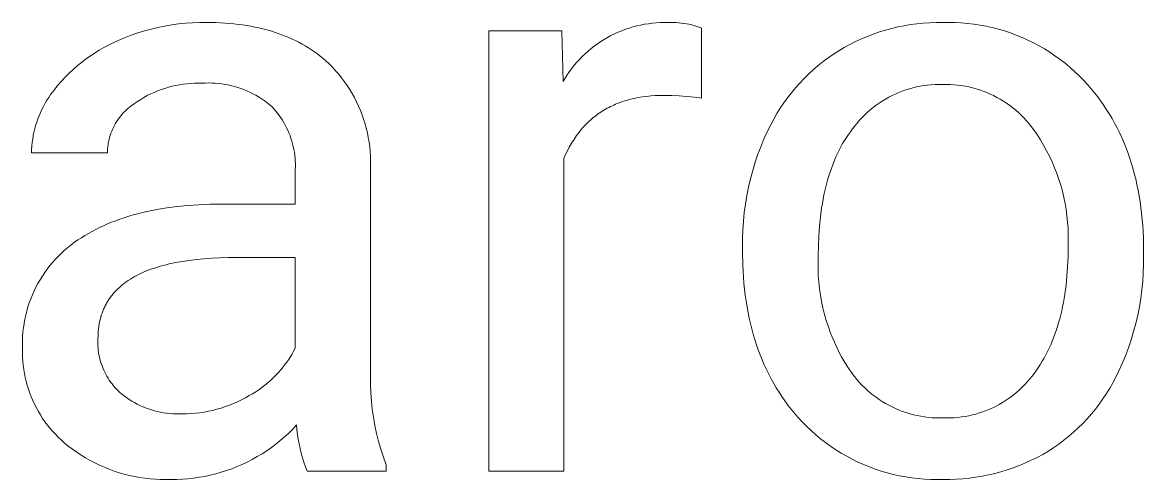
# Model space of a CAD drawing. Header units: millimetres. Extents: x 974 to 5700, y -47 to 3256.
# Drawn here: x 4739.9 to 4824.6, y 401.8 to 436.3 of the extents above; entities that cross this region are included whole.
import ezdxf

# ---------------------------------------------------------------- set-up
doc = ezdxf.new("R2010")
doc.units = ezdxf.units.MM
doc.header["$MEASUREMENT"] = 0
doc.layers.add('Domyślny', color=7, linetype='Continuous', true_color=0x000000)

msp = doc.modelspace()

# ---------------------------------------------------------------- linework, layer by layer
at = {"layer": 'Domyślny', "color": 18, "lineweight": 15, "true_color": 0x000000}
for p, q in [((4750.67, 436.048), (4751.191, 436.136)), ((4751.191, 436.136), (4751.714, 436.207)), ((4751.714, 436.207), (4752.239, 436.26)), ((4752.239, 436.26), (4752.765, 436.296)), ((4752.765, 436.296), (4753.293, 436.315)), ((4753.293, 436.315), (4753.821, 436.317)), ((4753.821, 436.317), (4754.528, 436.306)), ((4754.528, 436.306), (4755.217, 436.271)), ((4755.217, 436.271), (4755.554, 436.246)), ((4755.554, 436.246), (4755.886, 436.214)), ((4755.886, 436.214), (4756.213, 436.177)), ((4756.213, 436.177), (4756.536, 436.135)), ((4756.536, 436.135), (4756.853, 436.086)), ((4786.318, 436.061), (4786.61, 436.127)), ((4786.61, 436.127), (4786.903, 436.184)), ((4786.903, 436.184), (4787.198, 436.23)), ((4787.198, 436.23), (4787.494, 436.267)), ((4787.494, 436.267), (4787.792, 436.293)), ((4787.792, 436.293), (4788.09, 436.31)), ((4788.09, 436.31), (4788.388, 436.316)), ((4788.388, 436.316), (4788.687, 436.312)), ((4788.687, 436.312), (4788.885, 436.319)), ((4788.885, 436.319), (4789.083, 436.319)), ((4789.083, 436.319), (4789.281, 436.313)), ((4789.281, 436.313), (4789.479, 436.299)), ((4789.479, 436.299), (4789.676, 436.28)), ((4789.676, 436.28), (4789.872, 436.253)), ((4789.872, 436.253), (4790.067, 436.22)), ((4790.067, 436.22), (4790.261, 436.181)), ((4790.261, 436.181), (4790.454, 436.135)), ((4790.454, 436.135), (4790.645, 436.082)), ((4806.518, 436.077), (4806.996, 436.156)), ((4806.996, 436.156), (4807.475, 436.22)), ((4807.475, 436.22), (4807.957, 436.268)), ((4807.957, 436.268), (4808.44, 436.299)), ((4808.44, 436.299), (4808.924, 436.314)), ((4808.924, 436.314), (4809.408, 436.314)), ((4809.408, 436.314), (4809.883, 436.323)), ((4809.883, 436.323), (4810.357, 436.316)), ((4810.357, 436.316), (4810.831, 436.293)), ((4810.831, 436.293), (4811.303, 436.254)), ((4811.303, 436.254), (4811.775, 436.198)), ((4811.775, 436.198), (4812.244, 436.127)), ((4812.244, 436.127), (4812.71, 436.04)), ((4747.634, 435.168), (4748.127, 435.356)), ((4748.127, 435.356), (4748.626, 435.527)), ((4748.626, 435.527), (4749.13, 435.683)), ((4749.13, 435.683), (4749.64, 435.821)), ((4749.64, 435.821), (4750.153, 435.943)), ((4750.153, 435.943), (4750.67, 436.048)), ((4756.853, 436.086), (4757.166, 436.032)), ((4757.166, 436.032), (4757.474, 435.973)), ((4757.474, 435.973), (4757.777, 435.908)), ((4757.777, 435.908), (4758.076, 435.837)), ((4758.076, 435.837), (4758.369, 435.761)), ((4758.369, 435.761), (4758.658, 435.679)), ((4758.658, 435.679), (4758.942, 435.591)), ((4758.942, 435.591), (4759.221, 435.498)), ((4759.221, 435.498), (4759.495, 435.399)), ((4759.495, 435.399), (4759.765, 435.295)), ((4759.765, 435.295), (4760.029, 435.185)), ((4775.135, 402.441), (4775.135, 435.698)), ((4775.135, 435.698), (4780.66, 435.698)), ((4780.66, 435.698), (4780.754, 431.858)), ((4784.103, 435.185), (4784.366, 435.327)), ((4784.366, 435.327), (4784.633, 435.46)), ((4784.633, 435.46), (4784.905, 435.584)), ((4784.905, 435.584), (4785.181, 435.698)), ((4785.181, 435.698), (4785.461, 435.803)), ((4785.461, 435.803), (4785.744, 435.899)), ((4785.744, 435.899), (4786.03, 435.985)), ((4786.03, 435.985), (4786.318, 436.061)), ((4790.645, 436.082), (4790.834, 436.024)), ((4790.834, 436.024), (4791.021, 435.959)), ((4791.021, 435.959), (4791.205, 435.887)), ((4791.205, 435.887), (4791.205, 430.599)), ((4803.286, 435.084), (4803.732, 435.272)), ((4803.732, 435.272), (4804.184, 435.444)), ((4804.184, 435.444), (4804.642, 435.602)), ((4804.642, 435.602), (4805.105, 435.744)), ((4805.105, 435.744), (4805.572, 435.871)), ((4805.572, 435.871), (4806.043, 435.982)), ((4806.043, 435.982), (4806.518, 436.077)), ((4812.71, 436.04), (4813.173, 435.937)), ((4813.173, 435.937), (4813.632, 435.819)), ((4813.632, 435.819), (4814.087, 435.685)), ((4814.087, 435.685), (4814.538, 435.535)), ((4814.538, 435.535), (4814.982, 435.371)), ((4814.982, 435.371), (4815.422, 435.191)), ((4745.703, 434.224), (4746.054, 434.426)), ((4746.054, 434.426), (4746.413, 434.617)), ((4746.413, 434.617), (4746.777, 434.796)), ((4746.777, 434.796), (4747.147, 434.963)), ((4747.147, 434.963), (4747.634, 435.168)), ((4760.029, 435.185), (4760.289, 435.069)), ((4760.289, 435.069), (4760.544, 434.949)), ((4760.544, 434.949), (4760.793, 434.822)), ((4760.793, 434.822), (4761.039, 434.69)), ((4761.039, 434.69), (4761.279, 434.553)), ((4761.279, 434.553), (4761.514, 434.41)), ((4782.869, 434.348), (4783.104, 434.532)), ((4783.104, 434.532), (4783.345, 434.708)), ((4783.345, 434.708), (4783.592, 434.875)), ((4783.592, 434.875), (4783.845, 435.035)), ((4783.845, 435.035), (4784.103, 435.185)), ((4801.57, 434.189), (4801.988, 434.434)), ((4801.988, 434.434), (4802.413, 434.665)), ((4802.413, 434.665), (4802.846, 434.882)), ((4802.846, 434.882), (4803.286, 435.084)), ((4815.422, 435.191), (4815.854, 434.997)), ((4815.854, 434.997), (4816.28, 434.788)), ((4816.28, 434.788), (4816.699, 434.565)), ((4816.699, 434.565), (4817.109, 434.327)), ((4744.69, 433.548), (4745.02, 433.784)), ((4745.02, 433.784), (4745.358, 434.01)), ((4745.358, 434.01), (4745.703, 434.224)), ((4761.514, 434.41), (4761.745, 434.261)), ((4761.745, 434.261), (4761.97, 434.107)), ((4761.97, 434.107), (4762.191, 433.948)), ((4762.191, 433.948), (4762.407, 433.783)), ((4762.407, 433.783), (4762.618, 433.612)), ((4762.618, 433.612), (4762.824, 433.437)), ((4781.994, 433.535), (4782.202, 433.749)), ((4782.202, 433.749), (4782.418, 433.956)), ((4782.418, 433.956), (4782.64, 434.156)), ((4782.64, 434.156), (4782.869, 434.348)), ((4800.39, 433.365), (4800.774, 433.653)), ((4800.774, 433.653), (4801.167, 433.928)), ((4801.167, 433.928), (4801.57, 434.189)), ((4817.109, 434.327), (4817.512, 434.076)), ((4817.512, 434.076), (4817.905, 433.811)), ((4817.905, 433.811), (4818.29, 433.534)), ((4743.452, 432.499), (4743.748, 432.776)), ((4743.748, 432.776), (4744.053, 433.044)), ((4744.053, 433.044), (4744.367, 433.301)), ((4744.367, 433.301), (4744.69, 433.548)), ((4762.824, 433.437), (4763.082, 433.193)), ((4763.082, 433.193), (4763.332, 432.94)), ((4763.332, 432.94), (4763.573, 432.68)), ((4781.237, 432.613), (4781.414, 432.853)), ((4781.414, 432.853), (4781.6, 433.087)), ((4781.6, 433.087), (4781.793, 433.314)), ((4781.793, 433.314), (4781.994, 433.535)), ((4799.298, 432.428), (4799.651, 432.752)), ((4799.651, 432.752), (4800.015, 433.065)), ((4800.015, 433.065), (4800.39, 433.365)), ((4818.29, 433.534), (4818.665, 433.243)), ((4818.665, 433.243), (4819.029, 432.939)), ((4819.029, 432.939), (4819.383, 432.624)), ((4742.62, 431.61), (4742.887, 431.915)), ((4742.887, 431.915), (4743.165, 432.212)), ((4743.165, 432.212), (4743.452, 432.499)), ((4763.573, 432.68), (4763.805, 432.411)), ((4763.805, 432.411), (4764.027, 432.134)), ((4764.027, 432.134), (4764.24, 431.85)), ((4780.754, 431.858), (4780.907, 432.115)), ((4780.907, 432.115), (4781.067, 432.366)), ((4781.067, 432.366), (4781.237, 432.613)), ((4798.625, 431.744), (4798.956, 432.091)), ((4798.956, 432.091), (4799.298, 432.428)), ((4819.383, 432.624), (4819.727, 432.296)), ((4819.727, 432.296), (4820.059, 431.958)), ((4820.059, 431.958), (4820.379, 431.608)), ((4742.046, 430.88), (4742.201, 431.091)), ((4742.201, 431.091), (4742.362, 431.296)), ((4742.362, 431.296), (4742.62, 431.61)), ((4749.864, 431.045), (4749.604, 430.925)), ((4750.128, 431.156), (4749.864, 431.045)), ((4750.396, 431.257), (4750.128, 431.156)), ((4750.667, 431.349), (4750.396, 431.257)), ((4750.941, 431.432), (4750.667, 431.349)), ((4751.218, 431.505), (4750.941, 431.432)), ((4751.497, 431.569), (4751.218, 431.505)), ((4751.779, 431.622), (4751.497, 431.569)), ((4752.062, 431.666), (4751.779, 431.622)), ((4752.346, 431.7), (4752.062, 431.666)), ((4752.631, 431.724), (4752.346, 431.7)), ((4752.918, 431.738), (4752.631, 431.724)), ((4753.204, 431.742), (4752.918, 431.738)), ((4753.49, 431.737), (4753.204, 431.742)), ((4753.737, 431.749), (4753.49, 431.737)), ((4753.984, 431.754), (4753.737, 431.749)), ((4754.232, 431.749), (4753.984, 431.754)), ((4754.479, 431.737), (4754.232, 431.749)), ((4754.725, 431.716), (4754.479, 431.737)), ((4754.971, 431.686), (4754.725, 431.716)), ((4755.215, 431.648), (4754.971, 431.686)), ((4755.458, 431.602), (4755.215, 431.648)), ((4755.7, 431.548), (4755.458, 431.602)), ((4755.939, 431.486), (4755.7, 431.548)), ((4756.176, 431.415), (4755.939, 431.486)), ((4756.41, 431.336), (4756.176, 431.415)), ((4756.642, 431.25), (4756.41, 431.336)), ((4756.871, 431.155), (4756.642, 431.25)), ((4757.096, 431.053), (4756.871, 431.155)), ((4757.318, 430.943), (4757.096, 431.053)), ((4764.24, 431.85), (4764.443, 431.559)), ((4764.443, 431.559), (4764.636, 431.261)), ((4764.636, 431.261), (4764.819, 430.956)), ((4797.999, 431.016), (4798.306, 431.385)), ((4798.306, 431.385), (4798.625, 431.744)), ((4806.371, 431.135), (4806.109, 431.032)), ((4806.637, 431.228), (4806.371, 431.135)), ((4806.906, 431.312), (4806.637, 431.228)), ((4807.177, 431.386), (4806.906, 431.312)), ((4807.451, 431.452), (4807.177, 431.386)), ((4807.727, 431.507), (4807.451, 431.452)), ((4808.005, 431.553), (4807.727, 431.507)), ((4808.284, 431.59), (4808.005, 431.553)), ((4808.564, 431.617), (4808.284, 431.59)), ((4808.845, 431.634), (4808.564, 431.617)), ((4809.127, 431.641), (4808.845, 431.634)), ((4809.408, 431.639), (4809.127, 431.641)), ((4809.694, 431.642), (4809.408, 431.639)), ((4809.979, 431.636), (4809.694, 431.642)), ((4810.263, 431.619), (4809.979, 431.636)), ((4810.547, 431.593), (4810.263, 431.619)), ((4810.83, 431.557), (4810.547, 431.593)), ((4811.112, 431.51), (4810.83, 431.557)), ((4811.391, 431.454), (4811.112, 431.51)), ((4811.669, 431.389), (4811.391, 431.454)), ((4811.944, 431.313), (4811.669, 431.389)), ((4812.216, 431.229), (4811.944, 431.313)), ((4812.485, 431.134), (4812.216, 431.229)), ((4812.751, 431.031), (4812.485, 431.134)), ((4820.379, 431.608), (4820.637, 431.311)), ((4820.637, 431.311), (4820.888, 431.008)), ((4741.5, 429.99), (4741.625, 430.22)), ((4741.625, 430.22), (4741.758, 430.444)), ((4741.758, 430.444), (4741.898, 430.665)), ((4741.898, 430.665), (4742.046, 430.88)), ((4748.375, 430.194), (4748.249, 430.109)), ((4748.61, 430.357), (4748.375, 430.194)), ((4748.851, 430.512), (4748.61, 430.357)), ((4749.097, 430.658), (4748.851, 430.512)), ((4749.348, 430.796), (4749.097, 430.658)), ((4749.604, 430.925), (4749.348, 430.796)), ((4757.535, 430.826), (4757.318, 430.943)), ((4757.749, 430.702), (4757.535, 430.826)), ((4757.958, 430.57), (4757.749, 430.702)), ((4758.163, 430.431), (4757.958, 430.57)), ((4758.363, 430.285), (4758.163, 430.431)), ((4758.558, 430.133), (4758.363, 430.285)), ((4764.819, 430.956), (4764.991, 430.646)), ((4764.991, 430.646), (4765.153, 430.329)), ((4765.153, 430.329), (4765.303, 430.008)), ((4784.846, 430.203), (4784.713, 430.148)), ((4784.982, 430.256), (4784.846, 430.203)), ((4785.119, 430.306), (4784.982, 430.256)), ((4785.258, 430.353), (4785.119, 430.306)), ((4785.398, 430.399), (4785.258, 430.353)), ((4785.541, 430.442), (4785.398, 430.399)), ((4785.685, 430.483), (4785.541, 430.442)), ((4785.831, 430.521), (4785.685, 430.483)), ((4785.978, 430.557), (4785.831, 430.521)), ((4786.128, 430.591), (4785.978, 430.557)), ((4786.432, 430.651), (4786.128, 430.591)), ((4786.743, 430.703), (4786.432, 430.651)), ((4787.061, 430.745), (4786.743, 430.703)), ((4787.386, 430.777), (4787.061, 430.745)), ((4787.718, 430.8), (4787.386, 430.777)), ((4788.058, 430.814), (4787.718, 430.8)), ((4788.404, 430.819), (4788.058, 430.814)), ((4788.966, 430.812), (4788.404, 430.819)), ((4789.528, 430.786), (4788.966, 430.812)), ((4790.089, 430.742), (4789.528, 430.786)), ((4790.649, 430.679), (4790.089, 430.742)), ((4791.205, 430.599), (4790.649, 430.679)), ((4797.155, 429.851), (4797.423, 430.249)), ((4797.423, 430.249), (4797.705, 430.637)), ((4797.705, 430.637), (4797.999, 431.016)), ((4804.623, 430.235), (4804.392, 430.073)), ((4804.858, 430.389), (4804.623, 430.235)), ((4805.099, 430.535), (4804.858, 430.389)), ((4805.345, 430.672), (4805.099, 430.535)), ((4805.595, 430.801), (4805.345, 430.672)), ((4805.85, 430.921), (4805.595, 430.801)), ((4806.109, 431.032), (4805.85, 430.921)), ((4813.013, 430.918), (4812.751, 431.031)), ((4813.271, 430.796), (4813.013, 430.918)), ((4813.524, 430.665), (4813.271, 430.796)), ((4813.773, 430.525), (4813.524, 430.665)), ((4814.017, 430.377), (4813.773, 430.525)), ((4814.255, 430.221), (4814.017, 430.377)), ((4814.488, 430.056), (4814.255, 430.221)), ((4820.888, 431.008), (4821.13, 430.699)), ((4821.13, 430.699), (4821.365, 430.384)), ((4821.365, 430.384), (4821.591, 430.063)), ((4741.17, 429.28), (4741.272, 429.52)), ((4741.272, 429.52), (4741.382, 429.757)), ((4741.382, 429.757), (4741.5, 429.99)), ((4747.455, 429.401), (4747.357, 429.285)), ((4747.558, 429.513), (4747.455, 429.401)), ((4747.665, 429.622), (4747.558, 429.513)), ((4747.775, 429.727), (4747.665, 429.622)), ((4747.888, 429.829), (4747.775, 429.727)), ((4748.005, 429.926), (4747.888, 429.829)), ((4748.125, 430.02), (4748.005, 429.926)), ((4748.249, 430.109), (4748.125, 430.02)), ((4758.747, 429.974), (4758.558, 430.133)), ((4758.895, 429.814), (4758.747, 429.974)), ((4759.037, 429.65), (4758.895, 429.814)), ((4759.173, 429.481), (4759.037, 429.65)), ((4759.304, 429.307), (4759.173, 429.481)), ((4765.303, 430.008), (4765.443, 429.681)), ((4765.443, 429.681), (4765.571, 429.35)), ((4765.571, 429.35), (4765.688, 429.015)), ((4783.36, 429.393), (4783.247, 429.31)), ((4783.474, 429.473), (4783.36, 429.393)), ((4783.59, 429.551), (4783.474, 429.473)), ((4783.708, 429.627), (4783.59, 429.551)), ((4783.827, 429.7), (4783.708, 429.627)), ((4783.948, 429.771), (4783.827, 429.7)), ((4784.071, 429.84), (4783.948, 429.771)), ((4784.196, 429.906), (4784.071, 429.84)), ((4784.323, 429.97), (4784.196, 429.906)), ((4784.451, 430.032), (4784.323, 429.97)), ((4784.581, 430.091), (4784.451, 430.032)), ((4784.713, 430.148), (4784.581, 430.091)), ((4796.659, 429.029), (4796.9, 429.444)), ((4796.9, 429.444), (4797.155, 429.851)), ((4803.531, 429.348), (4803.332, 429.149)), ((4803.737, 429.54), (4803.531, 429.348)), ((4803.949, 429.725), (4803.737, 429.54)), ((4804.168, 429.903), (4803.949, 429.725)), ((4804.392, 430.073), (4804.168, 429.903)), ((4814.715, 429.883), (4814.488, 430.056)), ((4814.936, 429.703), (4814.715, 429.883)), ((4815.15, 429.514), (4814.936, 429.703)), ((4815.357, 429.319), (4815.15, 429.514)), ((4821.591, 430.063), (4821.809, 429.736)), ((4821.809, 429.736), (4822.018, 429.403)), ((4822.018, 429.403), (4822.22, 429.064)), ((4740.844, 428.288), (4740.913, 428.54)), ((4740.913, 428.54), (4740.991, 428.789)), ((4740.991, 428.789), (4741.076, 429.036)), ((4741.076, 429.036), (4741.17, 429.28)), ((4746.851, 428.526), (4746.782, 428.39)), ((4746.924, 428.659), (4746.851, 428.526)), ((4747.002, 428.79), (4746.924, 428.659)), ((4747.084, 428.918), (4747.002, 428.79)), ((4747.171, 429.043), (4747.084, 428.918)), ((4747.262, 429.166), (4747.171, 429.043)), ((4747.357, 429.285), (4747.262, 429.166)), ((4759.429, 429.129), (4759.304, 429.307)), ((4759.548, 428.947), (4759.429, 429.129)), ((4759.66, 428.761), (4759.548, 428.947)), ((4759.766, 428.571), (4759.66, 428.761)), ((4759.866, 428.378), (4759.766, 428.571)), ((4765.688, 429.015), (4765.794, 428.676)), ((4765.794, 428.676), (4765.887, 428.333)), ((4782.411, 428.565), (4782.315, 428.461)), ((4782.51, 428.666), (4782.411, 428.565)), ((4782.61, 428.765), (4782.51, 428.666)), ((4782.712, 428.862), (4782.61, 428.765)), ((4782.815, 428.956), (4782.712, 428.862)), ((4782.921, 429.048), (4782.815, 428.956)), ((4783.028, 429.138), (4782.921, 429.048)), ((4783.137, 429.225), (4783.028, 429.138)), ((4783.247, 429.31), (4783.137, 429.225)), ((4796.219, 428.176), (4796.431, 428.606)), ((4796.431, 428.606), (4796.659, 429.029)), ((4802.778, 428.511), (4802.609, 428.287)), ((4802.956, 428.73), (4802.778, 428.511)), ((4803.141, 428.943), (4802.956, 428.73)), ((4803.332, 429.149), (4803.141, 428.943)), ((4815.558, 429.116), (4815.357, 429.319)), ((4815.752, 428.907), (4815.558, 429.116)), ((4815.938, 428.69), (4815.752, 428.907)), ((4816.116, 428.468), (4815.938, 428.69)), ((4822.22, 429.064), (4822.413, 428.718)), ((4822.413, 428.718), (4822.599, 428.367)), ((4740.688, 427.52), (4740.731, 427.778)), ((4740.731, 427.778), (4740.783, 428.034)), ((4740.783, 428.034), (4740.844, 428.288)), ((4746.508, 427.681), (4746.468, 427.534)), ((4746.553, 427.826), (4746.508, 427.681)), ((4746.603, 427.97), (4746.553, 427.826)), ((4746.658, 428.112), (4746.603, 427.97)), ((4746.718, 428.252), (4746.658, 428.112)), ((4746.782, 428.39), (4746.718, 428.252)), ((4759.959, 428.182), (4759.866, 428.378)), ((4760.045, 427.982), (4759.959, 428.182)), ((4760.125, 427.78), (4760.045, 427.982)), ((4760.197, 427.575), (4760.125, 427.78)), ((4765.887, 428.333), (4765.969, 427.988)), ((4765.969, 427.988), (4766.04, 427.64)), ((4781.689, 427.671), (4781.606, 427.548)), ((4781.773, 427.791), (4781.689, 427.671)), ((4781.859, 427.908), (4781.773, 427.791)), ((4781.946, 428.024), (4781.859, 427.908)), ((4782.036, 428.136), (4781.946, 428.024)), ((4782.127, 428.247), (4782.036, 428.136)), ((4782.22, 428.355), (4782.127, 428.247)), ((4782.315, 428.461), (4782.22, 428.355)), ((4795.95, 427.586), (4796.219, 428.176)), ((4802.297, 427.859), (4802.149, 427.637)), ((4802.45, 428.076), (4802.297, 427.859)), ((4802.609, 428.287), (4802.45, 428.076)), ((4816.287, 428.239), (4816.116, 428.468)), ((4816.554, 427.852), (4816.287, 428.239)), ((4816.808, 427.456), (4816.554, 427.852)), ((4822.599, 428.367), (4822.776, 428.009)), ((4822.776, 428.009), (4822.945, 427.646)), ((4740.608, 426.741), (4740.626, 427.001)), ((4740.626, 427.001), (4740.653, 427.261)), ((4740.653, 427.261), (4740.688, 427.52)), ((4746.358, 426.935), (4746.343, 426.784)), ((4746.378, 427.086), (4746.358, 426.935)), ((4746.403, 427.236), (4746.378, 427.086)), ((4746.433, 427.386), (4746.403, 427.236)), ((4746.468, 427.534), (4746.433, 427.386)), ((4760.263, 427.368), (4760.197, 427.575)), ((4760.322, 427.159), (4760.263, 427.368)), ((4760.374, 426.947), (4760.322, 427.159)), ((4760.418, 426.735), (4760.374, 426.947)), ((4766.04, 427.64), (4766.098, 427.289)), ((4766.098, 427.289), (4766.144, 426.937)), ((4766.144, 426.937), (4766.178, 426.584)), ((4781.221, 426.902), (4781.079, 426.627)), ((4781.295, 427.036), (4781.221, 426.902)), ((4781.37, 427.168), (4781.295, 427.036)), ((4781.447, 427.297), (4781.37, 427.168)), ((4781.526, 427.424), (4781.447, 427.297)), ((4781.606, 427.548), (4781.526, 427.424)), ((4795.472, 426.38), (4795.701, 426.987)), ((4795.701, 426.987), (4795.95, 427.586)), ((4801.734, 426.935), (4801.605, 426.69)), ((4801.867, 427.175), (4801.734, 426.935)), ((4802.005, 427.409), (4801.867, 427.175)), ((4802.149, 427.637), (4802.005, 427.409)), ((4817.048, 427.051), (4816.808, 427.456)), ((4817.275, 426.639), (4817.048, 427.051)), ((4822.945, 427.646), (4823.106, 427.276)), ((4823.106, 427.276), (4823.258, 426.9)), ((4823.258, 426.9), (4823.402, 426.518)), ((4740.599, 426.48), (4740.608, 426.741)), ((4746.329, 426.48), (4740.599, 426.48)), ((4746.333, 426.632), (4746.329, 426.48)), ((4746.343, 426.784), (4746.333, 426.632)), ((4760.455, 426.521), (4760.418, 426.735)), ((4760.485, 426.305), (4760.455, 426.521)), ((4760.508, 426.089), (4760.485, 426.305)), ((4760.524, 425.872), (4760.508, 426.089)), ((4766.178, 426.584), (4766.2, 426.23)), ((4766.2, 426.23), (4766.21, 425.875)), ((4780.945, 426.343), (4780.817, 426.05)), ((4780.817, 426.05), (4780.817, 402.441)), ((4781.079, 426.627), (4780.945, 426.343)), ((4795.263, 425.766), (4795.472, 426.38)), ((4801.363, 426.182), (4801.25, 425.92)), ((4801.482, 426.439), (4801.363, 426.182)), ((4801.605, 426.69), (4801.482, 426.439)), ((4817.488, 426.22), (4817.275, 426.639)), ((4817.687, 425.793), (4817.488, 426.22)), ((4823.402, 426.518), (4823.539, 426.13)), ((4823.539, 426.13), (4823.667, 425.736)), ((4760.532, 425.655), (4760.524, 425.872)), ((4760.526, 425.22), (4760.532, 425.438)), ((4760.526, 422.608), (4760.526, 425.22)), ((4760.532, 425.438), (4760.532, 425.655)), ((4766.21, 425.875), (4766.208, 425.52)), ((4766.208, 425.52), (4766.208, 410.221)), ((4794.905, 424.519), (4795.074, 425.145)), ((4795.074, 425.145), (4795.263, 425.766)), ((4801.038, 425.378), (4800.94, 425.099)), ((4801.142, 425.652), (4801.038, 425.378)), ((4801.25, 425.92), (4801.142, 425.652)), ((4817.872, 425.36), (4817.687, 425.793)), ((4818.042, 424.922), (4817.872, 425.36)), ((4823.667, 425.736), (4823.786, 425.336)), ((4823.786, 425.336), (4823.898, 424.93)), ((4794.758, 423.887), (4794.905, 424.519)), ((4800.758, 424.522), (4800.675, 424.226)), ((4800.846, 424.813), (4800.758, 424.522)), ((4800.94, 425.099), (4800.846, 424.813)), ((4818.198, 424.477), (4818.042, 424.922)), ((4818.338, 424.028), (4818.198, 424.477)), ((4823.898, 424.93), (4824.001, 424.517)), ((4824.001, 424.517), (4824.096, 424.099)), ((4794.631, 423.251), (4794.758, 423.887)), ((4800.523, 423.615), (4800.455, 423.301)), ((4800.597, 423.923), (4800.523, 423.615)), ((4800.675, 424.226), (4800.597, 423.923)), ((4818.464, 423.575), (4818.338, 424.028)), ((4818.574, 423.117), (4818.464, 423.575)), ((4824.096, 424.099), (4824.183, 423.674)), ((4824.183, 423.674), (4824.262, 423.244)), ((4753.246, 422.562), (4754.104, 422.596)), ((4754.104, 422.596), (4754.985, 422.608)), ((4754.985, 422.608), (4760.526, 422.608)), ((4794.441, 421.968), (4794.525, 422.611)), ((4794.525, 422.611), (4794.631, 423.251)), ((4800.334, 422.657), (4800.281, 422.326)), ((4800.392, 422.982), (4800.334, 422.657)), ((4800.455, 423.301), (4800.392, 422.982)), ((4818.669, 422.657), (4818.574, 423.117)), ((4818.749, 422.193), (4818.669, 422.657)), ((4824.262, 423.244), (4824.332, 422.807)), ((4824.332, 422.807), (4824.394, 422.364)), ((4747.941, 421.69), (4748.28, 421.789)), ((4748.28, 421.789), (4748.625, 421.882)), ((4748.625, 421.882), (4748.976, 421.969)), ((4748.976, 421.969), (4749.333, 422.051)), ((4749.333, 422.051), (4749.696, 422.128)), ((4749.696, 422.128), (4750.066, 422.199)), ((4750.066, 422.199), (4750.824, 422.323)), ((4750.824, 422.323), (4751.607, 422.425)), ((4751.607, 422.425), (4752.414, 422.505)), ((4752.414, 422.505), (4753.246, 422.562)), ((4794.377, 421.322), (4794.441, 421.968)), ((4800.281, 422.326), (4800.19, 421.646)), ((4818.813, 421.727), (4818.749, 422.193)), ((4818.862, 421.259), (4818.813, 421.727)), ((4824.394, 422.364), (4824.448, 421.916)), ((4824.448, 421.916), (4824.493, 421.461)), ((4745.746, 420.843), (4746.041, 420.981)), ((4746.041, 420.981), (4746.342, 421.113)), ((4746.342, 421.113), (4746.65, 421.239)), ((4746.65, 421.239), (4746.963, 421.36)), ((4746.963, 421.36), (4747.283, 421.476)), ((4747.283, 421.476), (4747.609, 421.586)), ((4747.609, 421.586), (4747.941, 421.69)), ((4794.335, 420.675), (4794.377, 421.322)), ((4800.119, 420.944), (4800.068, 420.22)), ((4800.19, 421.646), (4800.119, 420.944)), ((4818.895, 420.789), (4818.862, 421.259)), ((4824.493, 421.461), (4824.531, 421)), ((4824.531, 421), (4824.56, 420.532)), ((4744.109, 419.903), (4744.366, 420.074)), ((4744.366, 420.074), (4744.629, 420.238)), ((4744.629, 420.238), (4744.899, 420.398)), ((4744.899, 420.398), (4745.175, 420.552)), ((4745.175, 420.552), (4745.458, 420.7)), ((4745.458, 420.7), (4745.746, 420.843)), ((4794.314, 420.027), (4794.335, 420.675)), ((4800.068, 420.22), (4800.038, 419.472)), ((4818.912, 420.319), (4818.895, 420.789)), ((4818.913, 419.848), (4818.912, 420.319)), ((4824.56, 420.532), (4824.581, 420.059)), ((4824.581, 420.059), (4824.597, 419.095)), ((4743.1, 419.127), (4743.345, 419.336)), ((4743.345, 419.336), (4743.598, 419.536)), ((4743.598, 419.536), (4743.858, 419.727)), ((4743.858, 419.727), (4744.109, 419.903)), ((4794.314, 419.378), (4794.314, 420.027)), ((4794.314, 418.984), (4794.314, 419.378)), ((4800.038, 419.472), (4800.028, 418.701)), ((4818.889, 418.624), (4818.899, 419.378)), ((4818.899, 419.378), (4818.913, 419.848)), ((4742.193, 418.211), (4742.408, 418.452)), ((4742.408, 418.452), (4742.631, 418.685)), ((4742.631, 418.685), (4742.862, 418.91)), ((4742.862, 418.91), (4743.1, 419.127)), ((4752.512, 418.363), (4751.991, 418.285)), ((4753.054, 418.429), (4752.512, 418.363)), ((4753.616, 418.482), (4753.054, 418.429)), ((4754.199, 418.524), (4753.616, 418.482)), ((4754.802, 418.554), (4754.199, 418.524)), ((4755.427, 418.572), (4754.802, 418.554)), ((4756.071, 418.578), (4755.427, 418.572)), ((4760.526, 418.578), (4756.071, 418.578)), ((4760.526, 411.747), (4760.526, 418.578)), ((4794.33, 418.026), (4794.314, 418.984)), ((4800.028, 418.701), (4800.011, 418.206)), ((4818.86, 417.892), (4818.889, 418.624)), ((4824.597, 419.095), (4824.597, 418.701)), ((4824.597, 418.701), (4824.597, 418.058)), ((4741.6, 417.448), (4741.789, 417.709)), ((4741.789, 417.709), (4741.987, 417.964)), ((4741.987, 417.964), (4742.193, 418.211)), ((4749.296, 417.566), (4749.105, 417.487)), ((4749.492, 417.643), (4749.296, 417.566)), ((4749.694, 417.716), (4749.492, 417.643)), ((4749.9, 417.786), (4749.694, 417.716)), ((4750.112, 417.854), (4749.9, 417.786)), ((4750.329, 417.918), (4750.112, 417.854)), ((4750.551, 417.979), (4750.329, 417.918)), ((4750.778, 418.038), (4750.551, 417.979)), ((4751.01, 418.093), (4750.778, 418.038)), ((4751.49, 418.195), (4751.01, 418.093)), ((4751.991, 418.285), (4751.49, 418.195)), ((4794.351, 417.555), (4794.33, 418.026)), ((4794.379, 417.091), (4794.351, 417.555)), ((4800.011, 418.206), (4800.012, 417.711)), ((4800.012, 417.711), (4800.03, 417.217)), ((4818.81, 417.181), (4818.86, 417.892)), ((4824.597, 418.058), (4824.576, 417.416)), ((4741.089, 416.627), (4741.25, 416.906)), ((4741.25, 416.906), (4741.42, 417.18)), ((4741.42, 417.18), (4741.6, 417.448)), ((4747.759, 416.745), (4747.614, 416.639)), ((4747.909, 416.848), (4747.759, 416.745)), ((4748.065, 416.948), (4747.909, 416.848)), ((4748.225, 417.046), (4748.065, 416.948)), ((4748.391, 417.14), (4748.225, 417.046)), ((4748.562, 417.231), (4748.391, 417.14)), ((4748.737, 417.319), (4748.562, 417.231)), ((4748.918, 417.405), (4748.737, 417.319)), ((4749.105, 417.487), (4748.918, 417.405)), ((4794.416, 416.633), (4794.379, 417.091)), ((4800.03, 417.217), (4800.066, 416.723)), ((4800.066, 416.723), (4800.118, 416.231)), ((4818.74, 416.491), (4818.81, 417.181)), ((4824.534, 416.774), (4824.471, 416.134)), ((4824.576, 417.416), (4824.534, 416.774)), ((4740.665, 415.758), (4740.796, 416.053)), ((4740.796, 416.053), (4740.938, 416.342)), ((4740.938, 416.342), (4741.089, 416.627)), ((4746.741, 415.812), (4746.688, 415.747)), ((4746.85, 415.939), (4746.741, 415.812)), ((4746.965, 416.063), (4746.85, 415.939)), ((4747.085, 416.184), (4746.965, 416.063)), ((4747.209, 416.302), (4747.085, 416.184)), ((4747.339, 416.418), (4747.209, 416.302)), ((4747.474, 416.53), (4747.339, 416.418)), ((4747.614, 416.639), (4747.474, 416.53)), ((4794.46, 416.181), (4794.416, 416.633)), ((4794.513, 415.735), (4794.46, 416.181)), ((4800.118, 416.231), (4800.188, 415.741)), ((4818.598, 415.496), (4818.65, 415.823)), ((4818.65, 415.823), (4818.74, 416.491)), ((4824.471, 416.134), (4824.386, 415.497)), ((4740.332, 414.851), (4740.433, 415.157)), ((4740.433, 415.157), (4740.544, 415.46)), ((4740.544, 415.46), (4740.665, 415.758)), ((4746.192, 414.987), (4746.154, 414.914)), ((4746.231, 415.06), (4746.192, 414.987)), ((4746.271, 415.132), (4746.231, 415.06)), ((4746.312, 415.203), (4746.271, 415.132)), ((4746.354, 415.274), (4746.312, 415.203)), ((4746.398, 415.344), (4746.354, 415.274)), ((4746.443, 415.413), (4746.398, 415.344)), ((4746.49, 415.481), (4746.443, 415.413)), ((4746.538, 415.549), (4746.49, 415.481)), ((4746.587, 415.616), (4746.538, 415.549)), ((4746.637, 415.682), (4746.587, 415.616)), ((4746.688, 415.747), (4746.637, 415.682)), ((4794.574, 415.295), (4794.513, 415.735)), ((4794.643, 414.861), (4794.574, 415.295)), ((4800.188, 415.741), (4800.274, 415.253)), ((4800.274, 415.253), (4800.377, 414.769)), ((4818.479, 414.86), (4818.541, 415.175)), ((4818.541, 415.175), (4818.598, 415.496)), ((4824.386, 415.497), (4824.281, 414.863)), ((4740.095, 413.913), (4740.163, 414.228)), ((4740.163, 414.228), (4740.242, 414.541)), ((4740.242, 414.541), (4740.332, 414.851)), ((4745.874, 414.218), (4745.826, 414.055)), ((4745.928, 414.378), (4745.874, 414.218)), ((4745.986, 414.534), (4745.928, 414.378)), ((4746.017, 414.612), (4745.986, 414.534)), ((4746.049, 414.688), (4746.017, 414.612)), ((4746.083, 414.764), (4746.049, 414.688)), ((4746.118, 414.839), (4746.083, 414.764)), ((4746.154, 414.914), (4746.118, 414.839)), ((4794.72, 414.433), (4794.643, 414.861)), ((4794.806, 414.011), (4794.72, 414.433)), ((4800.377, 414.769), (4800.497, 414.289)), ((4800.497, 414.289), (4800.634, 413.813)), ((4818.262, 413.944), (4818.339, 414.244)), ((4818.339, 414.244), (4818.411, 414.549)), ((4818.411, 414.549), (4818.479, 414.86)), ((4824.156, 414.232), (4824.009, 413.606)), ((4824.281, 414.863), (4824.156, 414.232)), ((4739.955, 412.957), (4739.99, 413.277)), ((4739.99, 413.277), (4740.037, 413.596)), ((4740.037, 413.596), (4740.095, 413.913)), ((4745.684, 413.374), (4745.661, 413.196)), ((4745.712, 413.549), (4745.684, 413.374)), ((4745.745, 413.72), (4745.712, 413.549)), ((4745.783, 413.889), (4745.745, 413.72)), ((4745.826, 414.055), (4745.783, 413.889)), ((4794.899, 413.595), (4794.806, 414.011)), ((4795.001, 413.186), (4794.899, 413.595)), ((4800.634, 413.813), (4800.787, 413.342)), ((4800.787, 413.342), (4800.957, 412.877)), ((4818, 413.075), (4818.093, 413.36)), ((4818.093, 413.36), (4818.18, 413.649)), ((4818.18, 413.649), (4818.262, 413.944)), ((4824.009, 413.606), (4823.842, 412.985)), ((4739.917, 412.313), (4739.93, 412.635)), ((4739.93, 412.635), (4739.955, 412.957)), ((4745.62, 412.456), (4745.614, 412.282)), ((4745.623, 412.645), (4745.62, 412.456)), ((4745.63, 412.832), (4745.623, 412.645)), ((4745.643, 413.016), (4745.63, 412.832)), ((4745.661, 413.196), (4745.643, 413.016)), ((4795.111, 412.782), (4795.001, 413.186)), ((4795.229, 412.384), (4795.111, 412.782)), ((4800.957, 412.877), (4801.142, 412.418)), ((4801.142, 412.418), (4801.343, 411.966)), ((4817.694, 412.254), (4817.801, 412.523)), ((4817.801, 412.523), (4817.903, 412.796)), ((4817.903, 412.796), (4818, 413.075)), ((4823.842, 412.985), (4823.655, 412.37)), ((4739.914, 411.991), (4739.917, 412.313)), ((4739.923, 411.669), (4739.914, 411.991)), ((4739.921, 411.361), (4739.923, 411.669)), ((4745.614, 412.282), (4745.613, 412.108)), ((4745.613, 412.108), (4745.618, 411.934)), ((4745.618, 411.934), (4745.629, 411.76)), ((4745.629, 411.76), (4745.646, 411.587)), ((4745.646, 411.587), (4745.669, 411.415)), ((4760.395, 411.498), (4760.526, 411.747)), ((4795.355, 411.992), (4795.229, 412.384)), ((4795.489, 411.606), (4795.355, 411.992)), ((4795.632, 411.226), (4795.489, 411.606)), ((4801.343, 411.966), (4801.56, 411.521)), ((4817.343, 411.48), (4817.465, 411.733)), ((4817.465, 411.733), (4817.582, 411.991)), ((4817.582, 411.991), (4817.694, 412.254)), ((4823.448, 411.762), (4823.221, 411.16)), ((4823.655, 412.37), (4823.448, 411.762)), ((4739.929, 411.054), (4739.921, 411.361)), ((4739.948, 410.747), (4739.929, 411.054)), ((4739.977, 410.441), (4739.948, 410.747)), ((4745.669, 411.415), (4745.697, 411.243)), ((4745.697, 411.243), (4745.732, 411.073)), ((4745.732, 411.073), (4745.772, 410.903)), ((4745.772, 410.903), (4745.818, 410.736)), ((4745.818, 410.736), (4745.869, 410.569)), ((4759.789, 410.548), (4759.952, 410.777)), ((4759.952, 410.777), (4760.108, 411.012)), ((4760.108, 411.012), (4760.255, 411.253)), ((4760.255, 411.253), (4760.395, 411.498)), ((4795.782, 410.853), (4795.632, 411.226)), ((4795.941, 410.485), (4795.782, 410.853)), ((4801.56, 411.521), (4801.792, 411.084)), ((4801.792, 411.084), (4802.039, 410.655)), ((4816.805, 410.521), (4816.947, 410.753)), ((4816.947, 410.753), (4817.084, 410.99)), ((4817.084, 410.99), (4817.216, 411.232)), ((4817.216, 411.232), (4817.343, 411.48)), ((4823.221, 411.16), (4822.974, 410.567)), ((4740.017, 410.136), (4739.977, 410.441)), ((4740.067, 409.832), (4740.017, 410.136)), ((4745.869, 410.569), (4745.927, 410.405)), ((4745.927, 410.405), (4745.989, 410.243)), ((4745.989, 410.243), (4746.058, 410.083)), ((4746.058, 410.083), (4746.131, 409.925)), ((4746.131, 409.925), (4746.21, 409.77)), ((4759.06, 409.688), (4759.253, 409.893)), ((4759.253, 409.893), (4759.439, 410.105)), ((4759.439, 410.105), (4759.618, 410.324)), ((4759.618, 410.324), (4759.789, 410.548)), ((4766.208, 410.221), (4766.193, 409.601)), ((4796.108, 410.123), (4795.941, 410.485)), ((4796.283, 409.767), (4796.108, 410.123)), ((4802.039, 410.655), (4802.301, 410.235)), ((4802.301, 410.235), (4802.577, 409.824)), ((4816.35, 409.855), (4816.506, 410.072)), ((4816.506, 410.072), (4816.658, 410.294)), ((4816.658, 410.294), (4816.805, 410.521)), ((4822.708, 409.981), (4822.5, 409.551)), ((4822.974, 410.567), (4822.708, 409.981)), ((4740.127, 409.531), (4740.067, 409.832)), ((4740.198, 409.232), (4740.127, 409.531)), ((4740.279, 408.935), (4740.198, 409.232)), ((4746.21, 409.77), (4746.294, 409.618)), ((4746.294, 409.618), (4746.384, 409.469)), ((4746.384, 409.469), (4746.478, 409.322)), ((4746.478, 409.322), (4746.577, 409.18)), ((4746.577, 409.18), (4746.681, 409.04)), ((4746.681, 409.04), (4746.79, 408.904)), ((4758.223, 408.933), (4758.442, 409.111)), ((4758.442, 409.111), (4758.655, 409.296)), ((4758.655, 409.296), (4758.861, 409.488)), ((4758.861, 409.488), (4759.06, 409.688)), ((4766.193, 409.601), (4766.199, 408.982)), ((4796.467, 409.417), (4796.283, 409.767)), ((4796.658, 409.073), (4796.467, 409.417)), ((4796.858, 408.735), (4796.658, 409.073)), ((4802.577, 409.824), (4802.75, 409.598)), ((4802.75, 409.598), (4802.931, 409.377)), ((4802.931, 409.377), (4803.119, 409.164)), ((4803.119, 409.164), (4803.314, 408.956)), ((4815.648, 409.008), (4815.834, 409.211)), ((4815.834, 409.211), (4816.013, 409.42)), ((4816.013, 409.42), (4816.185, 409.635)), ((4816.185, 409.635), (4816.35, 409.855)), ((4822.278, 409.127), (4822.041, 408.712)), ((4822.5, 409.551), (4822.278, 409.127)), ((4740.369, 408.641), (4740.279, 408.935)), ((4740.47, 408.351), (4740.369, 408.641)), ((4740.581, 408.064), (4740.47, 408.351)), ((4746.79, 408.904), (4746.903, 408.772)), ((4746.903, 408.772), (4747.021, 408.644)), ((4747.021, 408.644), (4747.143, 408.52)), ((4747.143, 408.52), (4747.269, 408.4)), ((4747.269, 408.4), (4747.399, 408.285)), ((4747.399, 408.285), (4747.584, 408.14)), ((4757.047, 408.159), (4757.293, 408.298)), ((4757.293, 408.298), (4757.533, 408.445)), ((4757.533, 408.445), (4757.769, 408.6)), ((4757.769, 408.6), (4757.999, 408.762)), ((4757.999, 408.762), (4758.223, 408.933)), ((4766.199, 408.982), (4766.226, 408.363)), ((4766.226, 408.363), (4766.273, 407.746)), ((4797.066, 408.403), (4796.858, 408.735)), ((4797.282, 408.077), (4797.066, 408.403)), ((4803.314, 408.956), (4803.516, 408.756)), ((4803.516, 408.756), (4803.725, 408.563)), ((4803.725, 408.563), (4803.941, 408.377)), ((4803.941, 408.377), (4804.163, 408.198)), ((4804.163, 408.198), (4804.391, 408.028)), ((4814.622, 408.094), (4814.839, 408.263)), ((4814.839, 408.263), (4815.051, 408.439)), ((4815.051, 408.439), (4815.256, 408.622)), ((4815.256, 408.622), (4815.456, 408.811)), ((4815.456, 408.811), (4815.648, 409.008)), ((4821.79, 408.304), (4821.526, 407.906)), ((4822.041, 408.712), (4821.79, 408.304)), ((4740.701, 407.781), (4740.581, 408.064)), ((4740.831, 407.502), (4740.701, 407.781)), ((4740.97, 407.228), (4740.831, 407.502)), ((4747.584, 408.14), (4747.774, 408.002)), ((4747.774, 408.002), (4747.968, 407.871)), ((4747.968, 407.871), (4748.167, 407.746)), ((4748.167, 407.746), (4748.37, 407.628)), ((4748.37, 407.628), (4748.577, 407.517)), ((4748.577, 407.517), (4748.788, 407.414)), ((4748.788, 407.414), (4749.002, 407.318)), ((4755.242, 407.321), (4755.554, 407.435)), ((4755.554, 407.435), (4755.862, 407.559)), ((4755.862, 407.559), (4756.166, 407.694)), ((4756.166, 407.694), (4756.465, 407.839)), ((4756.465, 407.839), (4756.759, 407.994)), ((4756.759, 407.994), (4757.047, 408.159)), ((4766.273, 407.746), (4766.341, 407.13)), ((4797.506, 407.756), (4797.282, 408.077)), ((4797.738, 407.442), (4797.506, 407.756)), ((4797.979, 407.133), (4797.738, 407.442)), ((4804.391, 408.028), (4804.624, 407.865)), ((4804.624, 407.865), (4804.864, 407.711)), ((4804.864, 407.711), (4805.108, 407.565)), ((4805.108, 407.565), (4805.357, 407.427)), ((4805.357, 407.427), (4805.611, 407.298)), ((4813.209, 407.244), (4813.456, 407.366)), ((4813.456, 407.366), (4813.699, 407.495)), ((4813.699, 407.495), (4813.937, 407.633)), ((4813.937, 407.633), (4814.171, 407.779)), ((4814.171, 407.779), (4814.399, 407.933)), ((4814.399, 407.933), (4814.622, 408.094)), ((4821.248, 407.517), (4820.956, 407.137)), ((4821.526, 407.906), (4821.248, 407.517)), ((4741.119, 406.959), (4740.97, 407.228)), ((4741.276, 406.695), (4741.119, 406.959)), ((4741.443, 406.436), (4741.276, 406.695)), ((4749.002, 407.318), (4749.219, 407.229)), ((4749.219, 407.229), (4749.44, 407.148)), ((4749.44, 407.148), (4749.663, 407.074)), ((4749.663, 407.074), (4749.888, 407.008)), ((4749.888, 407.008), (4750.115, 406.95)), ((4750.115, 406.95), (4750.345, 406.9)), ((4750.345, 406.9), (4750.576, 406.858)), ((4750.576, 406.858), (4750.808, 406.824)), ((4750.808, 406.824), (4751.041, 406.798)), ((4751.041, 406.798), (4751.275, 406.78)), ((4751.275, 406.78), (4751.51, 406.769)), ((4751.51, 406.769), (4751.744, 406.768)), ((4751.744, 406.768), (4751.979, 406.774)), ((4751.979, 406.774), (4752.311, 406.779)), ((4752.311, 406.779), (4752.643, 406.795)), ((4752.643, 406.795), (4752.975, 406.822)), ((4752.975, 406.822), (4753.305, 406.861)), ((4753.305, 406.861), (4753.633, 406.91)), ((4753.633, 406.91), (4753.96, 406.971)), ((4753.96, 406.971), (4754.285, 407.042)), ((4754.285, 407.042), (4754.607, 407.124)), ((4754.607, 407.124), (4754.926, 407.217)), ((4754.926, 407.217), (4755.242, 407.321)), ((4766.341, 407.13), (4766.43, 406.517)), ((4766.43, 406.517), (4766.539, 405.908)), ((4798.228, 406.831), (4797.979, 407.133)), ((4798.485, 406.534), (4798.228, 406.831)), ((4798.806, 406.184), (4798.485, 406.534)), ((4805.611, 407.298), (4805.869, 407.178)), ((4805.869, 407.178), (4806.131, 407.067)), ((4806.131, 407.067), (4806.397, 406.965)), ((4806.397, 406.965), (4806.667, 406.872)), ((4806.667, 406.872), (4806.939, 406.789)), ((4806.939, 406.789), (4807.214, 406.715)), ((4807.214, 406.715), (4807.491, 406.65)), ((4807.491, 406.65), (4807.77, 406.596)), ((4807.77, 406.596), (4808.052, 406.55)), ((4808.052, 406.55), (4808.334, 406.515)), ((4808.334, 406.515), (4808.618, 406.489)), ((4808.618, 406.489), (4808.902, 406.474)), ((4810.022, 406.472), (4810.296, 406.486)), ((4810.296, 406.486), (4810.571, 406.51)), ((4810.571, 406.51), (4810.844, 406.543)), ((4810.844, 406.543), (4811.116, 406.585)), ((4811.116, 406.585), (4811.386, 406.636)), ((4811.386, 406.636), (4811.655, 406.696)), ((4811.655, 406.696), (4811.921, 406.765)), ((4811.921, 406.765), (4812.185, 406.843)), ((4812.185, 406.843), (4812.446, 406.931)), ((4812.446, 406.931), (4812.704, 407.026)), ((4812.704, 407.026), (4812.959, 407.131)), ((4812.959, 407.131), (4813.209, 407.244)), ((4820.652, 406.768), (4820.336, 406.409)), ((4820.956, 407.137), (4820.652, 406.768)), ((4741.618, 406.184), (4741.443, 406.436)), ((4741.802, 405.937), (4741.618, 406.184)), ((4741.994, 405.697), (4741.802, 405.937)), ((4742.194, 405.463), (4741.994, 405.697)), ((4760.62, 405.939), (4760.328, 405.631)), ((4760.65, 405.581), (4760.62, 405.939)), ((4766.539, 405.908), (4766.669, 405.302)), ((4799.138, 405.845), (4798.806, 406.184)), ((4799.482, 405.517), (4799.138, 405.845)), ((4808.902, 406.474), (4809.187, 406.468)), ((4809.187, 406.468), (4809.471, 406.471)), ((4809.471, 406.471), (4809.746, 406.467)), ((4809.746, 406.467), (4810.022, 406.472)), ((4819.667, 405.725), (4819.316, 405.401)), ((4820.008, 406.062), (4819.667, 405.725)), ((4820.336, 406.409), (4820.008, 406.062)), ((4742.402, 405.237), (4742.194, 405.463)), ((4742.618, 405.018), (4742.402, 405.237)), ((4742.841, 404.806), (4742.618, 405.018)), ((4743.071, 404.602), (4742.841, 404.806)), ((4759.712, 405.043), (4759.39, 404.766)), ((4760.025, 405.332), (4759.712, 405.043)), ((4760.328, 405.631), (4760.025, 405.332)), ((4760.692, 405.223), (4760.65, 405.581)), ((4760.744, 404.867), (4760.692, 405.223)), ((4760.808, 404.513), (4760.744, 404.867)), ((4766.669, 405.302), (4766.819, 404.701)), ((4799.837, 405.201), (4799.482, 405.517)), ((4800.202, 404.898), (4799.837, 405.201)), ((4800.577, 404.607), (4800.202, 404.898)), ((4818.581, 404.789), (4818.198, 404.502)), ((4818.954, 405.089), (4818.581, 404.789)), ((4819.316, 405.401), (4818.954, 405.089)), ((4743.378, 404.351), (4743.071, 404.602)), ((4743.694, 404.11), (4743.378, 404.351)), ((4744.018, 403.88), (4743.694, 404.11)), ((4758.369, 403.999), (4758.013, 403.767)), ((4758.718, 404.243), (4758.369, 403.999)), ((4759.058, 404.499), (4758.718, 404.243)), ((4759.39, 404.766), (4759.058, 404.499)), ((4760.883, 404.161), (4760.808, 404.513)), ((4760.969, 403.811), (4760.883, 404.161)), ((4766.819, 404.701), (4766.989, 404.106)), ((4766.989, 404.106), (4767.179, 403.516)), ((4800.962, 404.329), (4800.577, 404.607)), ((4801.357, 404.064), (4800.962, 404.329)), ((4801.76, 403.813), (4801.357, 404.064)), ((4817.404, 403.969), (4816.981, 403.723)), ((4817.806, 404.229), (4817.404, 403.969)), ((4818.198, 404.502), (4817.806, 404.229)), ((4744.349, 403.662), (4744.018, 403.88)), ((4744.688, 403.454), (4744.349, 403.662)), ((4745.033, 403.258), (4744.688, 403.454)), ((4745.385, 403.074), (4745.033, 403.258)), ((4756.899, 403.144), (4756.515, 402.962)), ((4757.277, 403.339), (4756.899, 403.144)), ((4757.649, 403.547), (4757.277, 403.339)), ((4758.013, 403.767), (4757.649, 403.547)), ((4761.067, 403.464), (4760.969, 403.811)), ((4761.175, 403.121), (4761.067, 403.464)), ((4761.293, 402.781), (4761.175, 403.121)), ((4767.179, 403.516), (4767.388, 402.933)), ((4802.171, 403.575), (4801.76, 403.813)), ((4802.59, 403.352), (4802.171, 403.575)), ((4803.017, 403.143), (4802.59, 403.352)), ((4803.45, 402.948), (4803.017, 403.143)), ((4816.111, 403.273), (4815.666, 403.07)), ((4816.55, 403.491), (4816.111, 403.273)), ((4816.981, 403.723), (4816.55, 403.491)), ((4745.743, 402.902), (4745.385, 403.074)), ((4746.106, 402.742), (4745.743, 402.902)), ((4746.475, 402.594), (4746.106, 402.742)), ((4746.848, 402.459), (4746.475, 402.594)), ((4747.226, 402.337), (4746.848, 402.459)), ((4747.607, 402.227), (4747.226, 402.337)), ((4754.513, 402.25), (4754.1, 402.148)), ((4754.922, 402.365), (4754.513, 402.25)), ((4755.328, 402.494), (4754.922, 402.365)), ((4755.729, 402.637), (4755.328, 402.494)), ((4756.124, 402.793), (4755.729, 402.637)), ((4756.515, 402.962), (4756.124, 402.793)), ((4761.423, 402.445), (4761.293, 402.781)), ((4767.388, 402.445), (4761.423, 402.445)), ((4767.388, 402.933), (4767.388, 402.445)), ((4780.817, 402.441), (4775.135, 402.441)), ((4803.89, 402.769), (4803.45, 402.948)), ((4804.335, 402.604), (4803.89, 402.769)), ((4804.786, 402.455), (4804.335, 402.604)), ((4805.242, 402.321), (4804.786, 402.455)), ((4805.702, 402.203), (4805.242, 402.321)), ((4813.351, 402.279), (4812.875, 402.167)), ((4813.824, 402.406), (4813.351, 402.279)), ((4814.292, 402.549), (4813.824, 402.406)), ((4814.756, 402.708), (4814.292, 402.549)), ((4815.214, 402.881), (4814.756, 402.708)), ((4815.666, 403.07), (4815.214, 402.881)), ((4747.992, 402.13), (4747.607, 402.227)), ((4748.38, 402.047), (4747.992, 402.13)), ((4748.771, 401.976), (4748.38, 402.047)), ((4749.164, 401.919), (4748.771, 401.976)), ((4749.559, 401.874), (4749.164, 401.919)), ((4749.954, 401.844), (4749.559, 401.874)), ((4750.351, 401.826), (4749.954, 401.844)), ((4750.748, 401.822), (4750.351, 401.826)), ((4751.145, 401.831), (4750.748, 401.822)), ((4751.57, 401.834), (4751.145, 401.831)), ((4751.996, 401.851), (4751.57, 401.834)), ((4752.42, 401.882), (4751.996, 401.851)), ((4752.843, 401.927), (4752.42, 401.882)), ((4753.264, 401.987), (4752.843, 401.927)), ((4753.683, 402.06), (4753.264, 401.987)), ((4754.1, 402.148), (4753.683, 402.06)), ((4806.165, 402.1), (4805.702, 402.203)), ((4806.632, 402.013), (4806.165, 402.1)), ((4807.102, 401.942), (4806.632, 402.013)), ((4807.574, 401.887), (4807.102, 401.942)), ((4808.047, 401.848), (4807.574, 401.887)), ((4808.522, 401.825), (4808.047, 401.848)), ((4808.996, 401.819), (4808.522, 401.825)), ((4809.471, 401.828), (4808.996, 401.819)), ((4809.961, 401.829), (4809.471, 401.828)), ((4810.45, 401.845), (4809.961, 401.829)), ((4810.939, 401.877), (4810.45, 401.845)), ((4811.426, 401.926), (4810.939, 401.877)), ((4811.912, 401.99), (4811.426, 401.926)), ((4812.395, 402.071), (4811.912, 401.99)), ((4812.875, 402.167), (4812.395, 402.071))]:
    msp.add_line(p, q, dxfattribs=at)

doc.saveas('drawing.dxf')
